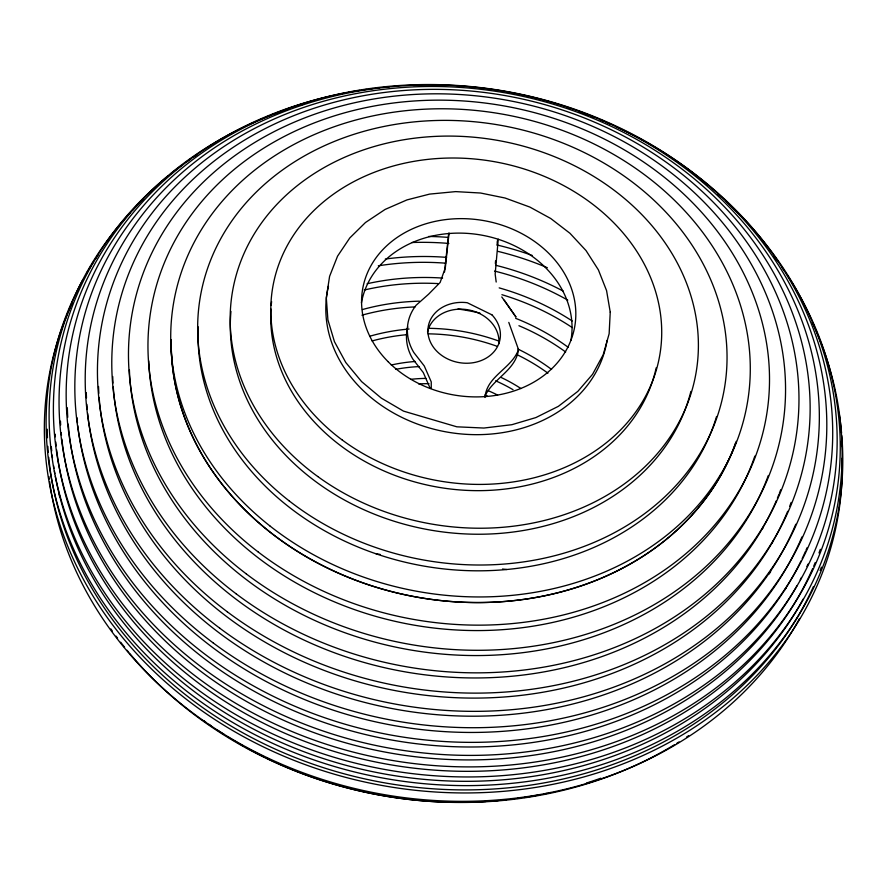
<?xml version="1.0" encoding="UTF-8"?>
<svg xmlns="http://www.w3.org/2000/svg" width="887" height="887" viewBox="0 0 887 887"><rect width="100%" height="100%" fill="white"/><g stroke="black" fill="none" stroke-linecap="round" stroke-linejoin="round"><path stroke-width="1.33" d="M495.345 263.539L495.578 260.867M497.13 243.504L497.363 240.887M498.261 239.18L495.157 274.05L496.188 282.044M444.531 272.021L448.678 233.425M449.055 233.004L445.318 267.807L440.14 282.454L428.565 294.229L416.081 305.283A57.001 47.277 10.3 0 0 413.83 352.538L424.274 365.965L431.248 381.909L431.259 388.34M485.023 397.465C486.641 375.833 511.644 368.715 518.518 349.578L508.794 322.402M518.518 349.578C515.824 370.067 494.092 377.94 485.444 395.103M502.541 569.022L506.643 569.509M376.099 553.821L380.102 554.397M504.271 300.183L516.012 317.091L501.776 296.968M430.206 388.428L423.276 372.54L412.898 359.168A56.668 47.111 10.3 0 1 407.743 326.904M418.642 383.916A135.6 119.29 10.3 0 1 428.998 383.694M484.934 395.025A135.6 119.29 10.3 0 1 487.251 396.001M410.648 379.348A136.276 119.69 10.3 0 1 425.86 378.394M488.371 390.757A136.276 119.69 10.3 0 1 497.64 395.092M395.813 369.325A151.034 132.673 10.3 0 1 419.473 366.575M495.667 380.822A151.034 132.673 10.3 0 1 513.019 389.692M391.289 365.012A151.799 133.117 10.3 0 1 415.194 361.486M501.443 377.607A151.799 133.117 10.3 0 1 520.957 388.55M372.063 340.952A185.882 163.086 10.3 0 1 407.022 334.665M428.077 333.845A185.882 163.086 10.3 0 1 497.341 346.396M516.655 354.501A185.882 163.086 10.3 0 1 547.933 373.172M370.045 336.162A186.824 163.64 10.3 0 1 409.062 329.033M428.898 328.323A186.824 163.64 10.3 0 1 498.505 340.941M517.908 349.068A186.824 163.64 10.3 0 1 551.57 369.435M361.929 315.184A214.443 187.922 10.3 0 1 415.005 306.924M457.936 309.02A214.443 187.922 10.3 0 1 479.922 313.089M518.928 325.717A214.443 187.922 10.3 0 1 565.651 351.995M362.439 309.552A215.541 188.554 10.3 0 1 419.429 301.17M515.669 318.333A215.541 188.554 10.3 0 1 568.179 347.294M364.202 290.016A238.814 209.01 10.3 0 1 437.901 283.585M501.909 294.695A238.814 209.01 10.3 0 1 572.248 327.569M367.129 283.729A240.044 209.72 10.3 0 1 442.602 278.075M499.181 287.876A240.044 209.72 10.3 0 1 572.226 320.994M378.328 265.801A260.079 227.316 10.3 0 1 445.662 263.184M494.547 271.067A260.079 227.316 10.3 0 1 567.769 300.116M385.302 259.037A261.421 228.103 10.3 0 1 446.571 257.363M495.689 265.28A261.421 228.103 10.3 0 1 563.378 291.202M411.978 242.506A280.392 244.757 10.3 0 1 448.833 243.426M498.006 251.387A280.392 244.757 10.3 0 1 547.357 267.73M428.731 236.452A281.855 245.599 10.3 0 1 448.445 237.406M496.598 244.901A281.855 245.599 10.3 0 1 532.156 255.412M600.787 778.221A385.302 332.958 10.3 0 1 586.44 783.055M550.76 792.557A385.302 332.958 10.3 0 1 548.122 793.122M546.802 793.399A385.302 332.958 10.3 0 1 544.163 793.943M537.522 795.229A385.302 332.958 10.3 0 1 534.85 795.706M532.178 796.182A385.302 332.958 10.3 0 1 529.495 796.626M526.823 797.058A385.302 332.958 10.3 0 1 524.128 797.48M521.434 797.879A385.302 332.958 10.3 0 1 517.387 798.444M514.682 798.799A385.302 332.958 10.3 0 1 510.613 799.309M506.532 799.775A385.302 332.958 10.3 0 1 501.088 800.329M498.35 800.584A385.302 332.958 10.3 0 1 491.509 801.149M486.021 801.515A385.302 332.958 10.3 0 1 471.729 802.158M449.532 802.214A385.302 332.958 10.3 0 1 266.255 758.019M263.794 756.811A385.302 332.958 10.3 0 1 254.048 751.832M252.873 751.211A385.302 332.958 10.3 0 1 245.843 747.408M243.526 746.111A385.302 332.958 10.3 0 1 236.629 742.131M235.487 741.465A385.302 332.958 10.3 0 1 232.084 739.425M229.822 738.051A385.302 332.958 10.3 0 1 227.571 736.653M224.223 734.547A385.302 332.958 10.3 0 1 217.603 730.256M211.095 725.843A385.302 332.958 10.3 0 1 208.944 724.346M205.74 722.085A385.302 332.958 10.3 0 1 203.622 720.554M59.584 496.609A385.302 332.958 10.3 0 1 59.185 494.026M688.622 735.678A391.344 337.581 10.3 0 1 686.516 737.086M679.043 741.909A391.344 337.581 10.3 0 1 676.881 743.251M674.708 744.592A391.344 337.581 10.3 0 1 129.491 653.209M128.659 652.222A391.344 337.581 10.3 0 1 127.029 650.238M124.612 647.244A391.344 337.581 10.3 0 1 120.654 642.221M117.572 638.163A391.344 337.581 10.3 0 1 116.053 636.123M112.327 631.001A391.344 337.581 10.3 0 1 110.864 628.938M799.531 618.549A396.301 341.229 10.3 0 1 379.935 793.865A396.301 341.229 10.3 0 1 49.583 481.552M49.251 479.091A396.301 341.229 10.3 0 1 48.94 476.629M842.229 458.124A400.691 343.657 10.3 0 1 384.77 785.96A400.691 343.657 10.3 0 1 64.296 321.781M64.773 320.562A400.691 343.657 10.3 0 1 67.711 313.344M68.221 312.157A400.691 343.657 10.3 0 1 70.295 307.401M70.827 306.215A400.691 343.657 10.3 0 1 72.457 302.678M841.308 441.282A400.691 343.657 10.3 0 1 841.685 446.46M821.417 567.137A397.842 341.185 10.3 0 1 820.131 570.552M813.479 586.484A397.842 341.185 10.3 0 1 391.677 784.041A397.842 341.185 10.3 0 1 49.384 463.524M49.24 462.293A397.842 341.185 10.3 0 1 48.718 457.382M48.275 452.47A397.842 341.185 10.3 0 1 47.843 446.327M47.443 437.768A397.842 341.185 10.3 0 1 47.288 429.23M841.785 435.672A400.059 342.404 10.3 0 1 373.161 776.169A400.059 342.404 10.3 0 1 82.524 280.414M86.505 273.34A400.059 342.404 10.3 0 1 87.88 271.012M89.265 268.694A400.059 342.404 10.3 0 1 90.674 266.388M92.104 264.093A400.059 342.404 10.3 0 1 93.545 261.82M95.729 258.461A400.059 342.404 10.3 0 1 97.958 255.134M838.958 412.322A400.059 342.404 10.3 0 1 841.552 432.911M803.167 599.091A396.023 338.901 10.3 0 1 391.81 775.227A396.023 338.901 10.3 0 1 55.338 476.374M54.861 473.702A396.023 338.901 10.3 0 1 54.395 471.03M53.963 468.358A396.023 338.901 10.3 0 1 53.553 465.697M52.466 457.692A396.023 338.901 10.3 0 1 52.156 455.031M51.712 450.929A396.023 338.901 10.3 0 1 51.335 446.782M812.27 322.402A398.241 340.109 10.3 0 1 394.371 771.102A398.241 340.109 10.3 0 1 129.879 213.035M132.562 210.164A398.241 340.109 10.3 0 1 143.616 198.976M820.32 549.308A392.963 335.541 10.3 0 1 819 552.934M815.231 562.546A392.963 335.541 10.3 0 1 813.723 566.128M812.692 568.5A392.963 335.541 10.3 0 1 396.722 765.791A392.963 335.541 10.3 0 1 56.624 449.82M56.18 445.906A392.963 335.541 10.3 0 1 55.792 442.003M55.36 436.803A392.963 335.541 10.3 0 1 55.171 434.209M787.456 275.436A395.17 336.738 10.3 0 1 672.668 716.064A395.17 336.738 10.3 0 1 145.579 631.045A395.17 336.738 10.3 0 1 168.452 175.593M170.537 173.919A395.17 336.738 10.3 0 1 181.125 165.78M186.536 161.855A395.17 336.738 10.3 0 1 190.927 158.795M193.144 157.287A395.17 336.738 10.3 0 1 197.613 154.305M774.007 256.188A395.17 336.738 10.3 0 1 777.278 260.645M782.079 267.408A395.17 336.738 10.3 0 1 784.407 270.834M808.024 564.099A388.595 331.062 10.3 0 1 806.893 566.549M801.471 577.47A388.595 331.062 10.3 0 1 800.196 579.876M796.914 585.852A388.595 331.062 10.3 0 1 380.102 751.112A388.595 331.062 10.3 0 1 61.857 439.065M61.458 435.218A388.595 331.062 10.3 0 1 61.225 432.645M60.671 424.962A388.595 331.062 10.3 0 1 60.471 421.125M725.644 200.917A390.79 332.237 10.3 0 1 691.173 693.656A390.79 332.237 10.3 0 1 121.231 586.03A390.79 332.237 10.3 0 1 271.355 115.133M272.619 114.645A390.79 332.237 10.3 0 1 287.854 109.145M300.471 105.098A390.79 332.237 10.3 0 1 304.285 103.967M700.963 179.939A390.79 332.237 10.3 0 1 703.092 181.613M705.198 183.31A390.79 332.237 10.3 0 1 707.305 185.006M717.627 193.721A390.79 332.237 10.3 0 1 721.663 197.291M807.115 547.667A382.829 325.385 10.3 0 1 806.028 550.162M805.474 551.415A382.829 325.385 10.3 0 1 802.181 558.566M801.028 560.95A382.829 325.385 10.3 0 1 388.051 739.359A382.829 325.385 10.3 0 1 68.221 424.097M67.734 417.289A382.829 325.385 10.3 0 1 67.334 407.776M640.935 139.192A385.002 326.538 10.3 0 1 721.741 658.187A385.002 326.538 10.3 0 1 119.279 563.944A385.002 326.538 10.3 0 1 345.243 92.935M347.97 92.425A385.002 326.538 10.3 0 1 350.698 91.926M352.061 91.683A385.002 326.538 10.3 0 1 354.689 91.228M357.317 90.796A385.002 326.538 10.3 0 1 359.956 90.374M363.925 89.775A385.002 326.538 10.3 0 1 366.564 89.399M370.544 88.866A385.002 326.538 10.3 0 1 373.205 88.523M377.186 88.057A385.002 326.538 10.3 0 1 379.847 87.758M385.169 87.214A385.002 326.538 10.3 0 1 389.171 86.848M413.298 85.429A385.002 326.538 10.3 0 1 418.675 85.296M567.103 107.471A385.002 326.538 10.3 0 1 570.751 108.68M579.211 111.618A385.002 326.538 10.3 0 1 588.303 114.977M590.886 115.975A385.002 326.538 10.3 0 1 594.756 117.505M599.878 119.59A385.002 326.538 10.3 0 1 603.703 121.197M606.242 122.295A385.002 326.538 10.3 0 1 610.034 123.958M616.077 126.697A385.002 326.538 10.3 0 1 639.771 138.56M801.97 536.901A375.556 318.433 10.3 0 1 799.83 541.78M799.309 542.955A375.556 318.433 10.3 0 1 400.991 726.741A375.556 318.433 10.3 0 1 77.79 425.749M77.491 423.044A375.556 318.433 10.3 0 1 76.958 417.644M795.783 524.239A366.664 310.117 10.3 0 1 406.235 711.008A366.664 310.117 10.3 0 1 87.647 413.42M87.27 409.528A366.664 310.117 10.3 0 1 86.859 404.328M86.482 397.853A366.664 310.117 10.3 0 1 86.294 392.675M791.149 502.441A355.953 300.283 10.3 0 1 789.696 506.255M787.678 511.311A355.953 300.283 10.3 0 1 405.581 692.459A355.953 300.283 10.3 0 1 99.133 397.409M98.845 393.307A355.953 300.283 10.3 0 1 98.524 386.477M786.403 587.394A380.678 324.232 10.3 0 1 784.962 589.777M780.715 489.702A343.236 288.785 10.3 0 1 779.329 493.36M778.853 494.58A343.236 288.785 10.3 0 1 777.378 498.228M776.369 500.645A343.236 288.785 10.3 0 1 406.667 672.124A343.236 288.785 10.3 0 1 113.248 387.02M112.993 383.073A343.236 288.785 10.3 0 1 112.727 376.52M768.297 475.543A328.201 275.38 10.3 0 1 412.743 650.337A328.201 275.38 10.3 0 1 129.391 369.857M770.67 571.627A364.579 309.02 10.3 0 1 769.173 573.956M754.837 456.084A310.483 259.78 10.3 0 1 419.917 626.1A310.483 259.78 10.3 0 1 148.739 360.92M773.176 540.959A353.924 299.229 10.3 0 1 771.912 543.287M736.221 441.349A289.506 241.53 10.3 0 1 416.724 597.084A289.506 241.53 10.3 0 1 171.269 339.666M763.352 527.089A341.262 287.765 10.3 0 1 762.144 529.317M716.563 416.491A264.459 219.965 10.3 0 1 424.485 566.183A264.459 219.965 10.3 0 1 198.189 326.826M690.873 391.455A233.924 193.976 10.3 0 1 430.417 530.071A233.924 193.976 10.3 0 1 230.953 311.37M656.203 367.783A195.295 161.423 10.3 0 1 655.049 372.595M654.717 373.87A195.295 161.423 10.3 0 1 439.021 487.362A195.295 161.423 10.3 0 1 270.956 308.998M271.234 305.283A195.295 161.423 10.3 0 1 271.61 301.58M607.052 340.486A141.987 116.973 10.3 0 1 443.988 431.492A141.987 116.973 10.3 0 1 328.467 286.179M361.441 302.833A106.418 87.857 10.3 0 1 481.519 235.11A106.418 87.857 10.3 0 1 570.951 340.264M735.755 442.657A289.506 241.53 10.3 0 1 416.38 597.029A289.506 241.53 10.3 0 1 171.258 340.486M427.512 331.971A36.223 30.114 10.3 0 1 467.604 309.729A36.223 30.114 10.3 0 1 498.882 343.724M610.234 312.146L609.136 333.767L603.215 354.722L592.571 374.292L577.814 391.389L558.355 406.346L535.892 417.566L511.888 424.696L483.892 428.044L456.838 426.813L403.485 411.113L381.399 398.185L361.608 381.621L345.786 362.528L334.443 341.661L327.902 319.819L326.305 297.788L329.598 276.334L337.548 256.177L349.788 237.96L365.466 222.515L385.102 209.432L406.933 199.919L429.641 194.098L455.663 191.614L480.577 193.022L505.091 198.023L529.861 207.07L550.727 218.501L569.953 233.281L586.03 250.577L598.392 269.881L606.575 290.626L610.234 312.146M491.941 314.841L467.249 302.722A36.434 30.213 10.3 0 0 428.454 336.129A36.434 30.213 10.3 0 0 479.479 361.186A36.434 30.213 10.3 0 0 491.941 314.841M213.279 642.986A377.707 319.564 10.3 0 0 821.994 476.075A377.707 319.564 10.3 0 0 317.202 99.311A377.707 319.564 10.3 0 0 213.279 642.986M219.732 628.162A368.77 311.215 10.3 0 0 814.51 467.216A368.77 311.215 10.3 0 0 322.591 99.011A368.77 311.215 10.3 0 0 219.732 628.162M227.283 611.797A358.015 301.347 10.3 0 0 805.285 457.792A358.015 301.347 10.3 0 0 328.822 99.787A358.015 301.347 10.3 0 0 227.283 611.797M236.086 593.769A345.22 289.805 10.3 0 0 794.098 447.724A345.22 289.805 10.3 0 0 335.951 101.805A345.22 289.805 10.3 0 0 236.086 593.769M246.32 573.922A330.119 276.356 10.3 0 0 780.671 436.947A330.119 276.356 10.3 0 0 344.056 105.287A330.119 276.356 10.3 0 0 246.32 573.922M258.283 552.047A312.302 260.7 10.3 0 0 764.638 425.35A312.302 260.7 10.3 0 0 353.281 110.542A312.302 260.7 10.3 0 0 258.283 552.047M269.759 525.825A291.224 242.384 10.3 0 0 744.803 415.548A291.224 242.384 10.3 0 0 366.952 117.217A291.224 242.384 10.3 0 0 269.759 525.825M289.084 500.811A266.022 220.73 10.3 0 0 722.273 399.006A266.022 220.73 10.3 0 0 375.711 128.282A266.022 220.73 10.3 0 0 289.084 500.811M317.734 476.507A235.321 194.652 10.3 0 0 695.674 374.891A235.321 194.652 10.3 0 0 379.414 145.058A235.321 194.652 10.3 0 0 317.734 476.507M342.26 440.019A196.47 161.988 10.3 0 0 659.108 358.714A196.47 161.988 10.3 0 0 397.409 164.904A196.47 161.988 10.3 0 0 342.26 440.019M387.985 361.574A107.693 88.456 10.3 0 0 570.053 342.426A107.693 88.456 10.3 0 0 448.068 219.322A107.693 88.456 10.3 0 0 387.985 361.574"/></g></svg>
